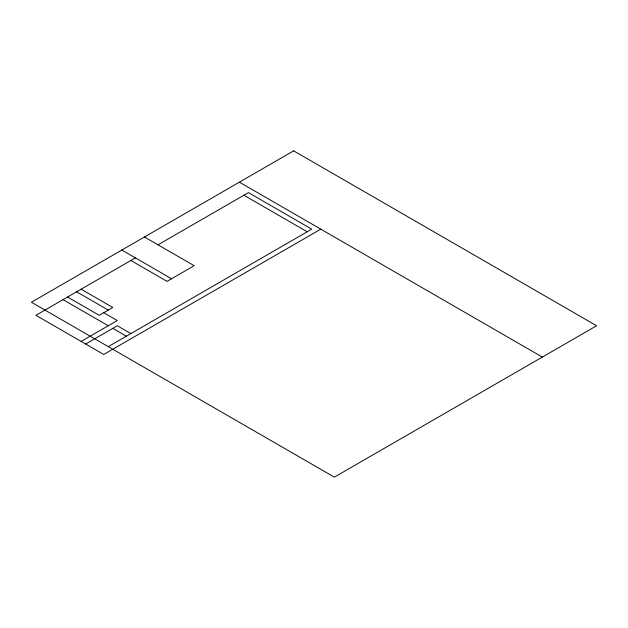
<?xml version="1.0" encoding="UTF-8"?>
<svg xmlns="http://www.w3.org/2000/svg" width="628" height="628" viewBox="0 0 628 628"><rect width="100%" height="100%" fill="white"/><g stroke="black" fill="none" stroke-linecap="round" stroke-linejoin="round"><path stroke-width="0.94" d="M135.397 257.873L35.922 315.303L103.746 354.459L320.782 229.157M158.005 244.818L248.437 192.615L311.739 229.157L108.267 346.632M81.138 341.412L117.31 320.531L103.785 312.72M85.659 344.018L117.31 325.744L130.875 333.578M239.394 182.167L542.341 357.073M243.915 195.222L307.218 231.771M144.44 236.992L194.178 265.707L167.048 281.368L130.875 260.487M121.832 250.038L171.57 278.761M81.138 289.202L112.789 307.477L99.224 315.303L67.573 297.028M76.616 291.808L108.267 310.083M63.051 299.642L108.267 325.751M112.789 328.358L126.354 336.192M293.653 150.846L31.4 302.249L334.347 477.154L596.6 325.751L293.653 150.846"/></g></svg>
